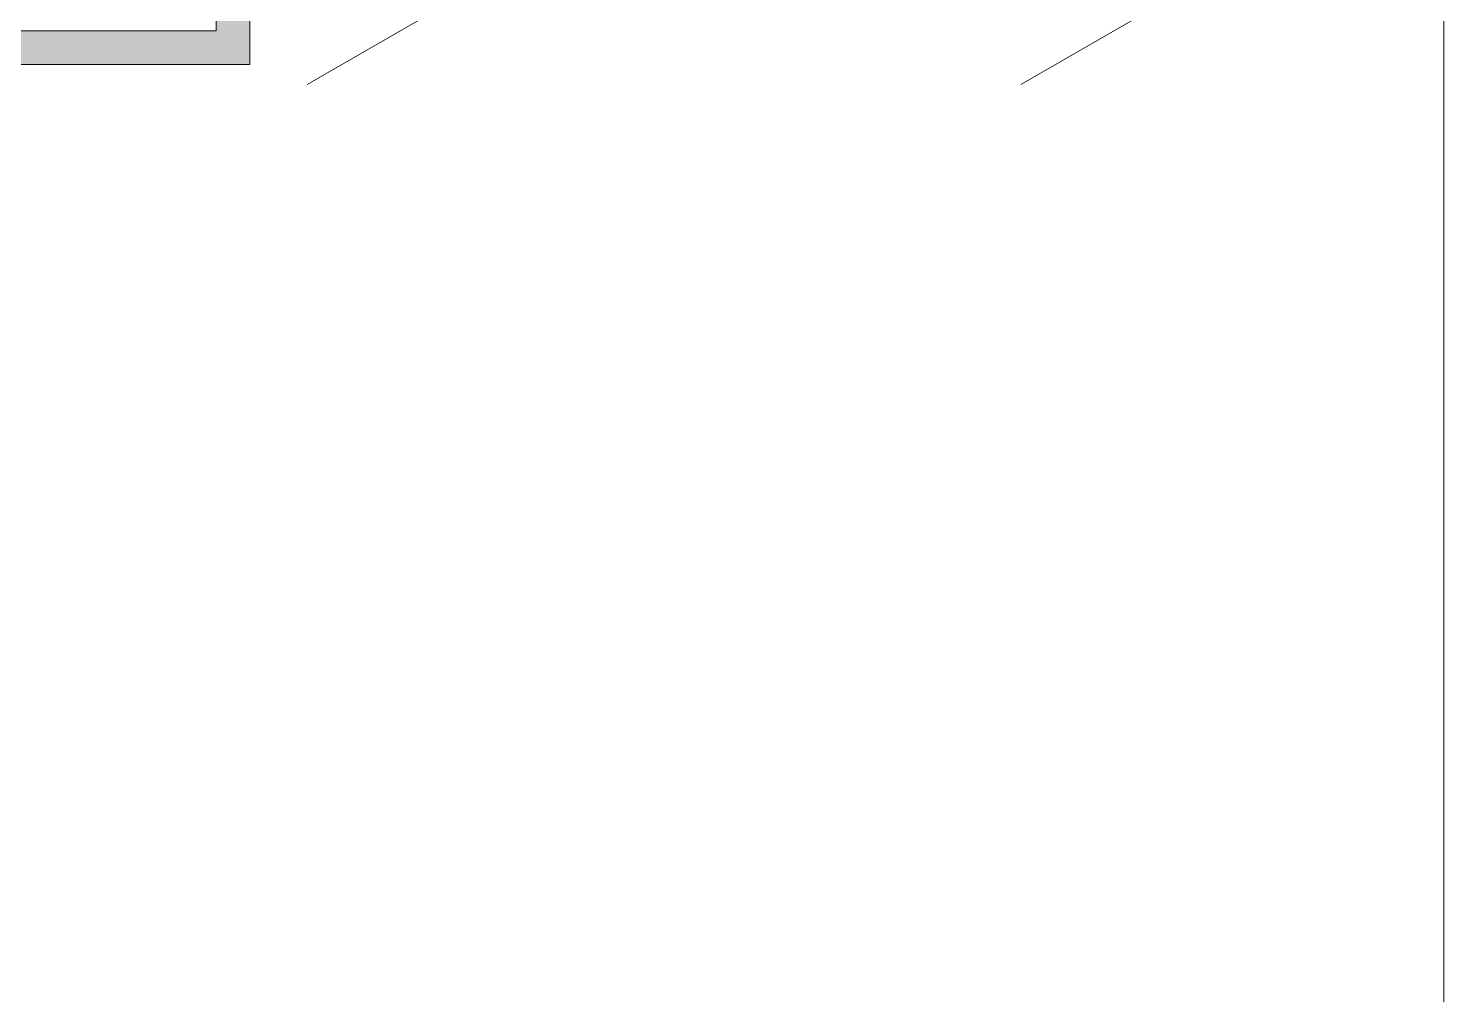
# Model space of a CAD drawing. Header units: millimetres. Extents: x -546 to 1681, y -650 to 1730.
# Drawn here: x 375.55 to 405.17, y 387.43 to 407.66 of the extents above; entities that cross this region are included whole.
import ezdxf

# ---------------------------------------------------------------- set-up
doc = ezdxf.new("R2010")
doc.units = ezdxf.units.MM

msp = doc.modelspace()

# ---------------------------------------------------------------- hatches: boundary and pattern name
at = {"true_color": 0xf1d696}
h = msp.add_hatch(color=41, dxfattribs=at)
h.dxf.hatch_style = 2
h.paths.add_polyline_path([(380.183, 407.602), (379.483, 407.602), (379.483, 409.509), (380.183, 409.509)])
h = msp.add_hatch(color=41, dxfattribs=at)
h.dxf.hatch_style = 2
h.paths.add_polyline_path([(374.583, 406.902), (374.583, 407.602), (379.483, 407.602), (379.483, 406.902)])
h = msp.add_hatch(color=41, dxfattribs=at)
h.dxf.hatch_style = 2
h.paths.add_polyline_path([(379.483, 407.602), (380.183, 406.902), (379.483, 406.902)])
h = msp.add_hatch(color=41, dxfattribs=at)
h.dxf.hatch_style = 2
h.paths.add_polyline_path([(380.183, 407.602), (380.183, 406.902), (379.483, 407.602)])

# ---------------------------------------------------------------- linework, layer by layer
at = {"color": 7, "lineweight": 0}
for points in [[(405.173, 197.821), (405.173, 501.492)], [(388.799, 410.759), (381.386, 406.479)], [(403.739, 410.759), (396.326, 406.479)], [(379.483, 407.602), (379.483, 410.559)], [(379.483, 409.509), (379.483, 407.602)], [(380.183, 406.902), (380.183, 409.509)], [(374.583, 407.602), (379.483, 407.602)], [(379.483, 407.602), (374.583, 407.602)], [(373.883, 406.902), (379.483, 406.902)], [(380.183, 406.902), (379.483, 406.902)]]:
    msp.add_lwpolyline(points, dxfattribs=at)

doc.saveas('drawing.dxf')
